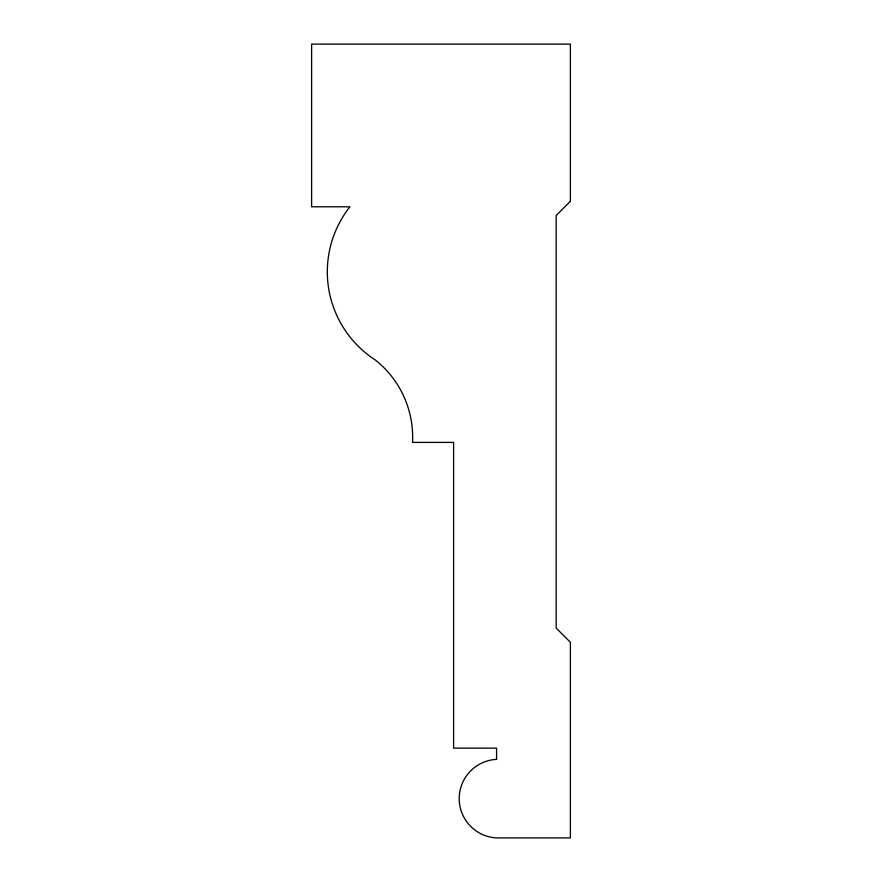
<?xml version="1.0" encoding="UTF-8"?>
<svg xmlns="http://www.w3.org/2000/svg" width="882" height="882" viewBox="0 0 882 882"><rect width="100%" height="100%" fill="white"/><g stroke="black" fill="none" stroke-linecap="round" stroke-linejoin="round"><path stroke-width="1.32" d="M570.378 201.294L556.167 215.506L556.167 628.061L570.378 642.272L570.378 837.9L496.577 837.9A39.315 39.315 0 0 1 459.202 798.629A39.315 39.315 0 0 1 496.577 759.358L496.577 748.145L453.613 748.145L453.613 442.4L412.511 442.4A98.343 98.343 0 0 0 375.203 359.922A104.947 104.947 0 0 1 349.922 206.785L311.622 206.785L311.622 44.1L570.378 44.1L570.378 201.294"/></g></svg>
